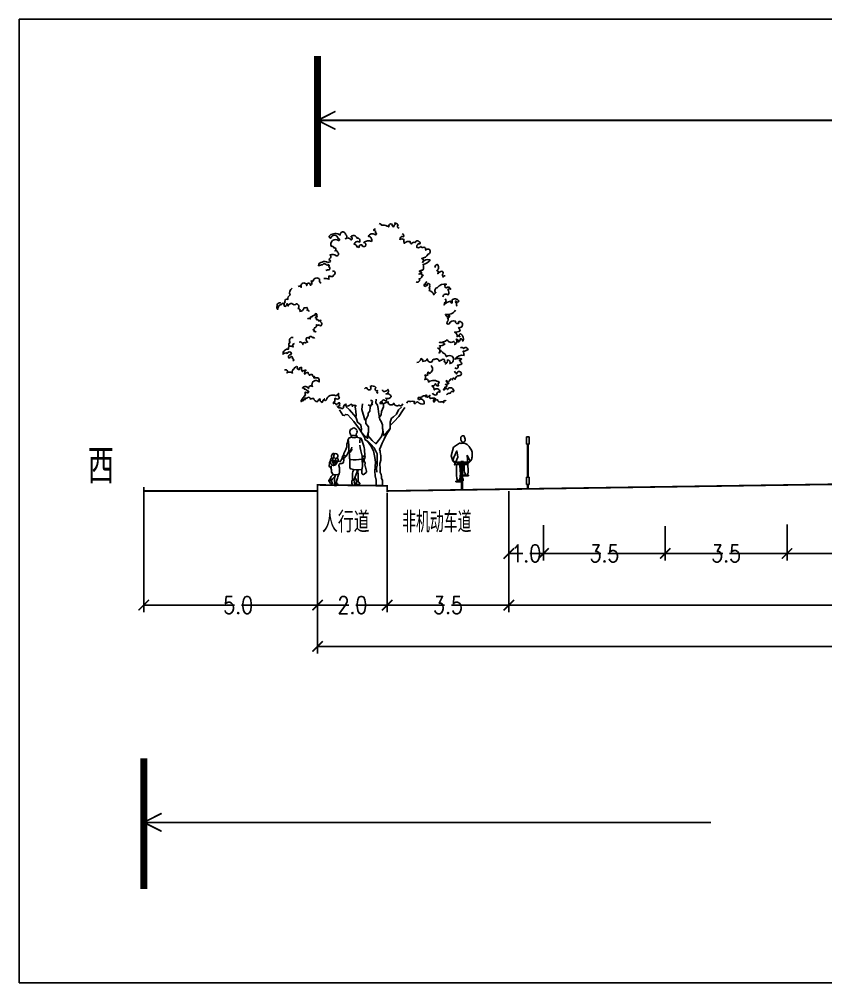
# Model space of a CAD drawing. Extents: x 10519 to 17598, y -625 to 2857.
# Drawn here: x 14781.38 to 14804.57, y -612.22 to -584.51 of the extents above; entities that cross this region are included whole.
import ezdxf

# ---------------------------------------------------------------- set-up
doc = ezdxf.new("R2010")
doc.units = 0
doc.header["$MEASUREMENT"] = 0
doc.linetypes.add('ACAD_ISO04W100', pattern=[30.5, 24, -3, 0.5, -3])
doc.linetypes.add('L94', pattern=[8, 5, -1.5, 0, -1.5])
doc.layers.get('0').update_dxf_attribs({"linetype": 'CONTINUOUS'})
doc.layers.get('DEFPOINTS').update_dxf_attribs({"linetype": 'CONTINUOUS'})
for name, color, linetype in [('DIM_COOR', 3, 'CONTINUOUS'), ('JZD', 1, 'CONTINUOUS'), ('ZDH', 1, 'CONTINUOUS')]:
    doc.layers.add(name, color=color, linetype=linetype)
doc.styles.get("Standard").update_dxf_attribs({"font": 'txt8.shx', "width": 0.8, "bigfont": 'hz.shx'})
doc.dimstyles.get("Standard").update_dxf_attribs({"dimtxt": 10, "dimasz": 3, "dimexe": 0.18, "dimexo": 0.0625, "dimgap": 2, "dimtad": 0, "dimdec": 1, "dimzin": 0, "dimdsep": 46, "dimtxsty": 'Standard', "dimblk": 'ARCHTICK', "dimcen": 0.09, "dimadec": 0, "dimazin": 0, "dimtfac": 1, "dimtdec": 1, "dimtofl": 0, "dimtmove": 0, "dimatfit": 3, "dimldrblk": 'ARCHTICK', "dimfxl": 1, "dimtolj": 1, "dimtzin": 0, "dimarcsym": 0})

# ---------------------------------------------------------------- blocks, each defined once
blk = doc.blocks.new('_ARCHTICK')
at = {"color": 0, "linetype": 'ByBlock', "const_width": 0.15}
blk.add_lwpolyline([(-0.5, -0.5), (0.5, 0.5)], dxfattribs=at)
blk = doc.blocks.new('*D42')
at = {"color": 3, "lineweight": -2}
for p, q in [((14789.961, -597.937), (14789.961, -602.75)), ((14829.961, -597.967), (14829.961, -602.75))]:
    blk.add_line(p, q, dxfattribs=at)
at = {"color": 0, "lineweight": -2}
for p, q in [((14789.961, -602.55), (14809.861, -602.55)), ((14829.961, -602.55), (14810.062, -602.55))]:
    blk.add_line(p, q, dxfattribs=at)
at = {"layer": 'DEFPOINTS', "color": 0}
for p in [(14789.961, -597.875), (14829.961, -597.905), (14829.961, -602.55)]:
    blk.add_point(p, dxfattribs=at)
at = {"color": 0, "lineweight": -2, "xscale": 0.3, "yscale": 0.3, "zscale": 0.3, "rotation": 180}
blk.add_blockref('_ARCHTICK', (14789.961, -602.55), dxfattribs=at)
at = {"color": 0, "lineweight": -2, "xscale": 0.3, "yscale": 0.3, "zscale": 0.3}
blk.add_blockref('_ARCHTICK', (14829.961, -602.55), dxfattribs=at)
at = {"color": 3, "insert": (14809.961, -602.55), "char_height": 0.5, "attachment_point": 5}
blk.add_mtext('\\A1;40.0', dxfattribs=at)
blk = doc.blocks.new('A$C52CC6DC2')
at = {"layer": 'ZDH', "color": 8}
for p, q in [((0.046, 0.833), (0.103, 0.776)), ((0.058, 0.845), (0.11, 0.793)), ((0.507, 0.793), (0.559, 0.845)), ((0.514, 0.776), (0.571, 0.833)), ((0.103, 0.776), (0.514, 0.776)), ((0.11, 0.793), (0.507, 0.793)), ((0.127, 0.728), (0.116, 0.547)), ((0.222, 0.479), (0.237, 0.57)), ((0.237, 0.57), (0.23, 0.729)), ((0.257, 0.812), (0.335, 0.812)), ((0.257, 0.812), (0.257, 0.778)), ((0.281, 0.776), (0.281, 0)), ((0.308, 0.776), (0.308, 0)), ((0.335, 0.812), (0.335, 0.778)), ((0.351, 0.547), (0.359, 0.729)), ((0.457, 0.729), (0.457, 0.449)), ((0.111, 0.418), (0.111, 0.401)), ((0.111, 0.418), (0.281, 0.418)), ((0.111, 0.401), (0.281, 0.401)), ((0.116, 0.547), (0.131, 0.419)), ((0.131, 0.419), (0.215, 0.419)), ((0.184, 0.472), (0.222, 0.479)), ((0.215, 0.419), (0.184, 0.472)), ((0.264, 0.322), (0.264, 0.253)), ((0.264, 0.322), (0.281, 0.322)), ((0.281, 0.552), (0.308, 0.552)), ((0.308, 0.322), (0.325, 0.322)), ((0.325, 0.322), (0.325, 0.253)), ((0.343, 0.464), (0.351, 0.547)), ((0.359, 0.298), (0.343, 0.464)), ((0.359, 0.252), (0.366, 0.298)), ((0.366, 0.298), (0.359, 0.298)), ((0.449, 0.298), (0.412, 0.298)), ((0.412, 0.298), (0.419, 0.252)), ((0.457, 0.449), (0.449, 0.298)), ((0.264, 0.253), (0.281, 0.253)), ((0.308, 0.253), (0.325, 0.253)), ((0.308, 0.25), (0.476, 0.25)), ((0.308, 0.233), (0.476, 0.233)), ((0.419, 0.252), (0.359, 0.252)), ((0.476, 0.25), (0.476, 0.233))]:
    blk.add_line(p, q, dxfattribs=at)
for points in [[(0.237, 1.55), (0.221, 1.516), (0.212, 1.485), (0.207, 1.458), (0.207, 1.435), (0.21, 1.416), (0.216, 1.399), (0.225, 1.387), (0.234, 1.377), (0.245, 1.37), (0.255, 1.367), (0.266, 1.366), (0.277, 1.368), (0.287, 1.372), (0.297, 1.38), (0.306, 1.389), (0.314, 1.401), (0.32, 1.416), (0.326, 1.432), (0.329, 1.449), (0.331, 1.466), (0.331, 1.483), (0.33, 1.499), (0.326, 1.514), (0.321, 1.526), (0.313, 1.535), (0.304, 1.542), (0.293, 1.547), (0.282, 1.55), (0.27, 1.551), (0.259, 1.552), (0.247, 1.551), (0.237, 1.55)], [(0.366, 1.341), (0.352, 1.338), (0.342, 1.336), (0.334, 1.335), (0.328, 1.335), (0.323, 1.335), (0.319, 1.336), (0.315, 1.337), (0.31, 1.339), (0.304, 1.34), (0.297, 1.34), (0.289, 1.341), (0.28, 1.341), (0.27, 1.34), (0.26, 1.34), (0.249, 1.339), (0.238, 1.338), (0.226, 1.336), (0.215, 1.334), (0.203, 1.33), (0.19, 1.325), (0.177, 1.319), (0.163, 1.31), (0.147, 1.298), (0.131, 1.284), (0.113, 1.266), (0.095, 1.246), (0.077, 1.223), (0.059, 1.197), (0.042, 1.169), (0.028, 1.14), (0.016, 1.109), (0.007, 1.077), (0.002, 1.045), (0, 1.012), (0.001, 0.98), (0.004, 0.949), (0.01, 0.92), (0.016, 0.893), (0.024, 0.871), (0.031, 0.852), (0.039, 0.838), (0.047, 0.831), (0.056, 0.831), (0.068, 0.84), (0.082, 0.859), (0.1, 0.89), (0.121, 0.934), (0.148, 0.993)], [(0.148, 0.993), (0.127, 0.728), (0.429, 0.728), (0.429, 0.728), (0.51, 0.714), (0.443, 0.874), (0.414, 0.937), (0.425, 1.003), (0.443, 1.12), (0.529, 0.929), (0.564, 0.836), (0.613, 0.98), (0.543, 1.221), (0.366, 1.341)]]:
    blk.add_lwpolyline(points, dxfattribs=at)
blk = doc.blocks.new('A$C3D9D2CCA')
at = {"layer": 'ZDH', "color": 8}
for p, q in [((0.178, 1.374), (0.249, 1.388)), ((0.303, 1.453), (0.274, 1.405)), ((0.433, 1.446), (0.445, 1.408)), ((0.495, 1.381), (0.463, 1.391)), ((0.144, 1.343), (0.079, 1.136)), ((0.048, 0.855), (0.063, 1.053)), ((0.048, 0.855), (0.127, 0.849)), ((0.589, 0.846), (0.508, 0.999)), ((0.589, 0.846), (0.664, 0.89)), ((0.043, 0.569), (0, 0.416)), ((0.482, 0.767), (0.483, 0.521)), ((0.645, 0.807), (0.679, 0.822)), ((0.653, 0.742), (0.669, 0.675)), ((0.665, 0.766), (0.698, 0.779)), ((0.74, 0.718), (0.713, 0.773)), ((0.717, 0.639), (0.744, 0.641)), ((0.832, 0.717), (0.774, 0.702)), ((0.842, 0.81), (0.828, 0.776)), ((0.84, 0.711), (0.84, 0.694)), ((0.952, 0.675), (0.911, 0.666)), ((0.97, 0.785), (0.973, 0.75)), ((0.985, 0.697), (0.981, 0.67)), ((1.008, 0.798), (1.032, 0.765)), ((0.069, 0.331), (0.011, 0.381)), ((0.097, 0.327), (0.117, 0.337)), ((0.105, 0.334), (0.105, 0.334)), ((0.24, 0.117), (0.247, 0.29)), ((0.254, 0.456), (0.247, 0.289)), ((0.254, 0.456), (0.362, 0.181)), ((0.917, 0.311), (0.829, 0.32)), ((0.9, 0.313), (0.916, 0.258)), ((0.964, 0.327), (1.006, 0.289)), ((0.97, 0.334), (1.003, 0.377)), ((1.013, 0.401), (1.015, 0.458)), ((1.033, 0.504), (1.068, 0.544)), ((0.229, 0.108), (0.197, 0.068)), ((0.21, 0.041), (0.288, 0.044)), ((0.302, 0.062), (0.294, 0.093)), ((0.361, 0.118), (0.33, 0.031)), ((0.338, 0.018), (0.4, 0.013)), ((0.927, 0.005), (0.891, 0)), ((0.913, 0.267), (0.984, 0.2)), ((1.01, 0.122), (0.983, 0.074)), ((0.993, 0.059), (1.027, 0.063)), ((1.038, 0.069), (1.083, 0.138)), ((1.062, 0.187), (1.083, 0.153))]:
    blk.add_line(p, q, dxfattribs=at)
for centre, radius, start, end in [((0.367, 1.616), 0.0499, 52.9569, 128.3057), ((0.242, 1.425), 0.0376, 281.6976, 328.137), ((0.364, 1.632), 0.251, 247.8604, 290.6347), ((0.337, 1.555), 0.0658, 153.0738, 219.5306), ((0.467, 1.489), 0.213, 128.3057, 153.0738), ((0.235, 1.471), 0.0659, 356.2085, 39.5307), ((0.327, 1.465), 0.0266, 176.2085, 285.0842), ((0.398, 1.202), 0.245, 81.4187, 105.0842), ((0.507, 1.802), 0.183, 232.9569, 250.274), ((0.439, 1.472), 0.0268, 261.4187, 357.6624), ((0.427, 1.58), 0.0534, 15.9323, 70.274), ((0.471, 1.417), 0.0272, 197.7733, 252.8886), ((0.563, 1.467), 0.0971, 157.2058, 177.6624), ((0.348, 1.557), 0.136, 337.2058, 15.9323), ((0.435, 1.025), 0.373, 162.5881, 175.607), ((-1.816, 1.421), 2.026, 343.6125, 352.9352), ((0.188, 1.329), 0.0459, 101.6976, 162.5881), ((-0.097, 1.259), 0.292, 355.1934, 22.7153), ((0.738, 1.177), 0.322, 191.1175, 222.9411), ((0.481, 1.337), 0.0459, 20.0659, 72.8887), ((5.777, 0.863), 5.27, 174.7837, 178.5248), ((-0.248, 1.07), 0.823, 4.9972, 20.0659), ((0.818, 1.164), 0.248, 184.9972, 208.921), ((0.115, 0.82), 0.0683, 150.2382, 198.307), ((0.042, 0.813), 0.0855, 347.0253, 25.1672), ((0.669, 1.156), 0.27, 201.907, 231.6276), ((1.443, 0.842), 0.948, 170.4991, 182.6478), ((-0.003, 0.71), 0.691, 15.091, 28.921), ((0.577, 0.832), 0.0395, 354.3062, 38.3045), ((0.723, 0.919), 0.0719, 206.8147, 235.6382), ((0.671, 0.842), 0.0216, 293.5301, 55.6382), ((0.863, 0.879), 0.0327, 138.3095, 189.0087), ((0.705, 0.853), 0.128, 354.0334, 9.0087), ((0.865, 0.837), 0.0338, 174.0334, 205.0445), ((0.893, 0.852), 0.0731, 78.6785, 138.3095), ((0.899, 0.88), 0.0445, 37.6552, 78.6785), ((0.958, 0.905), 0.024, 30.3086, 196.4214), ((0.773, 0.851), 0.169, 354.7791, 16.4214), ((0.991, 0.831), 0.0505, 174.7791, 260.1996), ((1.205, 1.05), 0.262, 210.3085, 219.5402), ((0.968, 0.854), 0.0452, 14.3476, 39.5403), ((0.904, 0.838), 0.111, 336.7204, 14.3476), ((-0.108, 0.611), 0.157, 344.2937, 12.553), ((0.084, 0.654), 0.0397, 359.0814, 192.553), ((0.079, 0.808), 0.0301, 198.307, 296.1542), ((-0.178, 0.739), 0.247, 348.3603, 9.785), ((0.061, 0.845), 0.0717, 296.1542, 339.1454), ((0.541, 0.719), 0.436, 170.0552, 184.2115), ((1.762, 0.627), 1.639, 174.8241, 184.6523), ((0.148, 0.789), 0.0228, 167.0253, 256.1827), ((0.32, 1.489), 0.744, 256.1827, 281.3221), ((0.459, 0.797), 0.0376, 281.3221, 2.6478), ((0.636, 0.826), 0.0204, 174.3062, 293.5301), ((0.714, 0.809), 0.0659, 180.6314, 221.5789), ((0.672, 0.747), 0.0201, 111.6622, 193.752), ((0.715, 0.686), 0.0469, 193.752, 273.086), ((0.589, 0.764), 0.118, 7.7348, 33.2421), ((0.703, 0.768), 0.0117, 26.2146, 111.6622), ((0.767, 0.731), 0.0292, 206.2146, 284.1313), ((0.747, 0.59), 0.0507, 347.5014, 93.0859), ((1.448, 0.435), 0.668, 167.5014, 188.3616), ((0.896, 0.747), 0.0743, 156.3852, 190.1226), ((0.854, 0.739), 0.0314, 190.1226, 333.1132), ((0.896, 0.851), 0.0677, 205.0445, 262.4446), ((0.898, 0.725), 0.0603, 193.4992, 281.7023), ((0.875, 0.694), 0.0356, 179.8734, 213.5591), ((2.07, 1.487), 1.47, 213.5591, 216.6244), ((0.948, 0.721), 0.102, 199.723, 240.7653), ((0.931, 0.885), 0.171, 252.6801, 287.8721), ((0.743, 0.795), 0.156, 333.1132, 355.8491), ((0.892, 0.822), 0.0382, 262.4446, 287.3513), ((-1.872, 0.876), 2.767, 356.7327, 357.3303), ((0.951, 0.655), 0.0747, 216.6244, 324.0758), ((0.92, 0.671), 0.0446, 240.7653, 272.1938), ((0.885, 0.844), 0.0613, 287.3513, 337.8377), ((0.919, 0.696), 0.07, 272.1938, 319.6102), ((0.941, 0.725), 0.052, 281.7023, 350.9388), ((0.944, 0.675), 0.037, 319.6102, 351.4078), ((1.051, 0.758), 0.0783, 185.6344, 202.4261), ((1.128, 0.73), 0.152, 177.1225, 184.023), ((0.995, 0.734), 0.0173, 202.4261, 286.3367), ((0.987, 0.802), 0.0214, 260.1996, 336.7204), ((0.977, 0.795), 0.0805, 286.3367, 316.0655), ((0.709, 0.831), 0.374, 324.0758, 338.854), ((1.377, 0.529), 0.357, 172.2316, 186.7588), ((0.995, 0.739), 0.0455, 17.8235, 36.0309), ((1.068, 0.733), 0.034, 169.5632, 234.9202), ((1.026, 0.748), 0.0132, 316.0655, 17.8235), ((1.029, 0.676), 0.0347, 359.4447, 54.9203), ((1.281, 0.674), 0.217, 179.4447, 200.8996), ((1.029, 0.578), 0.0518, 319.0693, 20.8996), ((0.033, 0.407), 0.034, 164.2936, 229.3908), ((0.086, 0.35), 0.0255, 229.3908, 294.8188), ((0.105, 0.364), 0.0297, 294.8188, 355.5087), ((0.156, 0.496), 0.0272, 184.6523, 257.6958), ((-1.103, 0.458), 1.241, 355.5087, 0.79), ((0.275, 1.044), 0.588, 257.6958, 287.9896), ((0.543, 0.277), 0.297, 177.5697, 177.6796), ((0.196, 0.337), 0.213, 357.6733, 36.2946), ((1.558, 0.282), 1.15, 177.6733, 186.598), ((0.445, 0.521), 0.038, 287.9896, 0.3368), ((0.809, 0.341), 0.0218, 188.3616, 279.7075), ((1.287, 0.383), 0.48, 187.6894, 203.5905), ((0.823, 0.258), 0.0624, 84.1875, 99.7075), ((0.923, 0.37), 0.0594, 264.1875, 322.2088), ((0.969, 0.403), 0.0435, 322.2088, 357.2523), ((0.962, 0.24), 0.0662, 4.3756, 48.6525), ((1.089, 0.455), 0.0742, 139.0693, 177.2523), ((0.21, 0.058), 0.0166, 140.8475, 271.5932), ((0.257, 0.084), 0.0373, 14.5444, 140.8475), ((0.288, 0.058), 0.0146, 271.5932, 14.5444), ((0.526, 0.098), 0.237, 151.97, 178.5205), ((0.122, 0.314), 0.22, 331.97, 343.9572), ((0.339, 0.028), 0.0101, 160.0149, 265.804), ((0.329, 0.13), 0.0342, 340.015, 356.9926), ((0.266, 0.144), 0.102, 359.9953, 21.428), ((0.395, 0.126), 0.0314, 5.64, 176.9926), ((0.401, 0.024), 0.0108, 265.804, 338.895), ((0.188, 0.106), 0.238, 338.895, 5.64), ((0.88, 0.038), 0.0478, 152.4032, 186.9725), ((0.843, 0.033), 0.0108, 186.9725, 261.547), ((0.849, 0.054), 0.0134, 56.5997, 152.4032), ((0.833, -0.03), 0.0534, 43.7606, 81.547), ((0.609, 0.087), 0.26, 357.2806, 23.5905), ((0.859, 0.075), 0.0101, 245.9551, 357.2806), ((0.901, 0.132), 0.0804, 236.5997, 284.4125), ((0.888, 0.022), 0.0225, 223.7606, 277.5837), ((0.655, 0.182), 0.272, 350.7907, 16.2175), ((1.221, 0.09), 0.302, 170.7907, 186.8771), ((0.922, 0.048), 0.00631, 13.414, 104.4124), ((0.925, 0.02), 0.0151, 277.5837, 31.2247), ((1.003, 0.067), 0.0772, 193.414, 211.2247), ((0.992, 0.069), 0.00973, 150.5168, 275.5572), ((0.921, 0.134), 0.0917, 358.0338, 46.7494), ((0.993, 0.131), 0.0195, 330.517, 358.0338), ((0.944, 0.236), 0.112, 307.2546, 340.256), ((0.884, 0.282), 0.199, 310.2469, 332.2133), ((1.026, 0.077), 0.0141, 275.5572, 326.8225), ((1.1, 0.25), 0.0727, 184.3756, 232.7106), ((1.043, 0.175), 0.0222, 32.4573, 52.7106), ((1.071, 0.146), 0.0143, 326.8225, 32.4573)]:
    blk.add_arc(centre, radius, start, end, dxfattribs=at)
blk = doc.blocks.new('*D43')
at = {"color": 3, "lineweight": -2}
for p, q in [((14789.961, -597.937), (14789.961, -601.561)), ((14791.961, -598.141), (14791.961, -601.561))]:
    blk.add_line(p, q, dxfattribs=at)
at = {"color": 0, "lineweight": -2}
for p, q in [((14789.961, -601.361), (14790.861, -601.361)), ((14791.961, -601.361), (14791.062, -601.361))]:
    blk.add_line(p, q, dxfattribs=at)
at = {"layer": 'DEFPOINTS', "color": 0}
for p in [(14789.961, -597.875), (14791.961, -598.079), (14789.961, -601.361)]:
    blk.add_point(p, dxfattribs=at)
at = {"color": 0, "lineweight": -2, "xscale": 0.3, "yscale": 0.3, "zscale": 0.3, "rotation": 180}
blk.add_blockref('_ARCHTICK', (14789.961, -601.361), dxfattribs=at)
at = {"color": 0, "lineweight": -2, "xscale": 0.3, "yscale": 0.3, "zscale": 0.3}
blk.add_blockref('_ARCHTICK', (14791.961, -601.361), dxfattribs=at)
at = {"color": 3, "insert": (14790.961, -601.361), "char_height": 0.5, "attachment_point": 5}
blk.add_mtext('\\A1;2.0', dxfattribs=at)
blk = doc.blocks.new('*D44')
at = {"color": 3, "lineweight": -2}
for p, q in [((14796.46, -599.065), (14796.46, -600.076)), ((14799.96, -599.095), (14799.96, -600.076))]:
    blk.add_line(p, q, dxfattribs=at)
at = {"color": 0, "lineweight": -2}
for p, q in [((14796.46, -599.876), (14798.11, -599.876)), ((14799.96, -599.876), (14798.311, -599.876))]:
    blk.add_line(p, q, dxfattribs=at)
at = {"layer": 'DEFPOINTS', "color": 0}
for p in [(14796.46, -599.003), (14799.96, -599.033), (14799.96, -599.876)]:
    blk.add_point(p, dxfattribs=at)
at = {"color": 0, "lineweight": -2, "xscale": 0.3, "yscale": 0.3, "zscale": 0.3, "rotation": 180}
blk.add_blockref('_ARCHTICK', (14796.46, -599.876), dxfattribs=at)
at = {"color": 0, "lineweight": -2, "xscale": 0.3, "yscale": 0.3, "zscale": 0.3}
blk.add_blockref('_ARCHTICK', (14799.96, -599.876), dxfattribs=at)
at = {"color": 3, "insert": (14798.21, -599.876), "char_height": 0.5, "attachment_point": 5}
blk.add_mtext('\\A1;3.5', dxfattribs=at)
blk = doc.blocks.new('*D45')
at = {"color": 3, "lineweight": -2}
for p, q in [((14795.461, -598.081), (14795.461, -601.561)), ((14791.961, -598.134), (14791.961, -601.561))]:
    blk.add_line(p, q, dxfattribs=at)
at = {"color": 0, "lineweight": -2}
for p, q in [((14791.961, -601.361), (14793.611, -601.361)), ((14795.461, -601.361), (14793.812, -601.361))]:
    blk.add_line(p, q, dxfattribs=at)
at = {"layer": 'DEFPOINTS', "color": 0}
for p in [(14791.961, -598.071), (14795.461, -598.019), (14791.961, -601.361)]:
    blk.add_point(p, dxfattribs=at)
at = {"color": 0, "lineweight": -2, "xscale": 0.3, "yscale": 0.3, "zscale": 0.3, "rotation": 180}
blk.add_blockref('_ARCHTICK', (14791.961, -601.361), dxfattribs=at)
at = {"color": 0, "lineweight": -2, "xscale": 0.3, "yscale": 0.3, "zscale": 0.3}
blk.add_blockref('_ARCHTICK', (14795.461, -601.361), dxfattribs=at)
at = {"color": 3, "insert": (14793.711, -601.361), "char_height": 0.5, "attachment_point": 5}
blk.add_mtext('\\A1;3.5', dxfattribs=at)
blk = doc.blocks.new('*D46')
at = {"color": 3, "lineweight": -2}
for p, q in [((14803.46, -599.042), (14803.46, -600.076)), ((14806.961, -599.065), (14806.961, -600.076))]:
    blk.add_line(p, q, dxfattribs=at)
at = {"color": 0, "lineweight": -2}
for p, q in [((14803.46, -599.876), (14805.11, -599.876)), ((14806.961, -599.876), (14805.311, -599.876))]:
    blk.add_line(p, q, dxfattribs=at)
at = {"layer": 'DEFPOINTS', "color": 0}
for p in [(14803.46, -598.979), (14806.961, -599.003), (14806.961, -599.876)]:
    blk.add_point(p, dxfattribs=at)
at = {"color": 0, "lineweight": -2, "xscale": 0.3, "yscale": 0.3, "zscale": 0.3, "rotation": 180}
blk.add_blockref('_ARCHTICK', (14803.46, -599.876), dxfattribs=at)
at = {"color": 0, "lineweight": -2, "xscale": 0.3, "yscale": 0.3, "zscale": 0.3}
blk.add_blockref('_ARCHTICK', (14806.961, -599.876), dxfattribs=at)
at = {"color": 3, "insert": (14805.211, -599.876), "char_height": 0.5, "attachment_point": 5}
blk.add_mtext('\\A1;3.5', dxfattribs=at)
blk = doc.blocks.new('*D47')
at = {"color": 3, "lineweight": -2}
for p, q in [((14799.96, -599.095), (14799.96, -600.076)), ((14803.46, -599.065), (14803.46, -600.076))]:
    blk.add_line(p, q, dxfattribs=at)
at = {"color": 0, "lineweight": -2}
for p, q in [((14799.96, -599.876), (14801.61, -599.876)), ((14803.46, -599.876), (14801.811, -599.876))]:
    blk.add_line(p, q, dxfattribs=at)
at = {"layer": 'DEFPOINTS', "color": 0}
for p in [(14799.96, -599.033), (14803.46, -599.003), (14803.46, -599.876)]:
    blk.add_point(p, dxfattribs=at)
at = {"color": 0, "lineweight": -2, "xscale": 0.3, "yscale": 0.3, "zscale": 0.3, "rotation": 180}
blk.add_blockref('_ARCHTICK', (14799.96, -599.876), dxfattribs=at)
at = {"color": 0, "lineweight": -2, "xscale": 0.3, "yscale": 0.3, "zscale": 0.3}
blk.add_blockref('_ARCHTICK', (14803.46, -599.876), dxfattribs=at)
at = {"color": 3, "insert": (14801.71, -599.876), "char_height": 0.5, "attachment_point": 5}
blk.add_mtext('\\A1;3.5', dxfattribs=at)
blk = doc.blocks.new('A$C146029A1')
at = {"layer": 'ZDH', "color": 94}
for points in [[(1.276, 3.766, 0.305001), (1.243, 3.741, 0.158319), (1.163, 3.728, 0.506463), (1.139, 3.718, 0.606264), (1.094, 3.758, -0.29326), (1.072, 3.719, -0.688173), (1.067, 3.737, -0.77864), (1.056, 3.773, 0.200322), (1.006, 3.746, -0.808942), (0.988, 3.7, 0.398466)], [(0.947, 3.62, 0.590957), (0.931, 3.577, -0.507427), (0.981, 3.538, 0.211792), (0.922, 3.538, -0.130874), (0.914, 3.481, 0.288211), (0.83, 3.506, -0.512432), (0.811, 3.474, 0.410785), (0.759, 3.493, 0.646238), (0.702, 3.504, 0.478077), (0.692, 3.476, -0.56821), (0.734, 3.421, -0.289507), (0.678, 3.436, -0.529716), (0.637, 3.427, 0.556037), (0.609, 3.381, 0.421693), (0.553, 3.391, 0.598314), (0.574, 3.327, 0.221406), (0.666, 3.263, 0.745187), (0.656, 3.208, 0.338336), (0.545, 3.242, 0.193645), (0.645, 3.179, 0.255819), (0.652, 3.095, -0.202164), (0.7, 3.079, 0.613529), (0.669, 3.045, -0.614808), (0.703, 3.038, 0.409088), (0.647, 3.016, -0.780635), (0.666, 3.005, 0.520337), (0.703, 2.973, 0.849531), (0.745, 2.929, 1.681155)], [(2.043, 3.089, 0.265402), (1.995, 3.099, -0.47234), (2.004, 3.147, -1.359918), (2.026, 3.165, -0.499355), (2.093, 3.174, -0.074873), (2.149, 3.16, 0.44511), (2.096, 3.209, 0.370657), (2.018, 3.205, -0.000002), (1.981, 3.217, -0.543015), (1.998, 3.242, 0.345298), (1.976, 3.272, -0.278322), (1.984, 3.318, 0.278865), (1.898, 3.302, -1.000141), (1.878, 3.355, -0.713289), (1.915, 3.372, -0.932806), (1.93, 3.419, -0.617803), (1.965, 3.436, 0.799083), (1.861, 3.521, -1.091803), (1.868, 3.552, -0.813247), (1.976, 3.555, 0.759216), (1.988, 3.595, 0.322729), (1.837, 3.601, 1.063796), (1.762, 3.61, 0.640254), (1.763, 3.547, 0.451434), (1.678, 3.529, -0.695789), (1.687, 3.576, 0.56977), (1.596, 3.558, 0.595413), (1.559, 3.5, -0.483393), (1.638, 3.469, 0.396), (1.596, 3.427, 0.333157), (1.566, 3.423, 0.596875), (1.527, 3.461, -2.485316), (1.5, 3.492, 0.329809), (1.389, 3.51, -0.512632), (1.431, 3.582, 0.48414), (1.34, 3.607, -1.380789), (1.331, 3.633, -0.790253), (1.353, 3.665, 0.91904), (1.328, 3.682, -1.201096)], [(0.475, 3.136, 0.339076), (0.444, 3.179, 0.555033), (0.449, 3.092, 0.56418), (0.435, 3.045, 0.166244), (0.376, 3.081, 0.631998), (0.373, 3.028, 0.373246), (0.361, 2.993, 0.199415), (0.33, 3.016, -2.128433)], [(2.073, 2.975, 0.129085), (2, 2.965, 0.153649), (1.997, 3.012, -0.172844), (1.943, 3.006, 0.24242), (1.919, 3.033, -0.867375), (1.949, 3.078, -4.014634)], [(0.585, 2.926, -0.527476), (0.61, 2.895, -1.371362), (0.611, 2.863, 0.599758), (0.589, 2.874, 1.751744), (0.554, 2.868, 0.521675), (0.562, 2.84, 0.482458), (0.558, 2.802, 0.272076), (0.493, 2.741, 0.162269), (0.462, 2.773, 0.672629), (0.438, 2.845, 0.295571), (0.31, 2.894, -0.846999), (0.313, 2.84, 0.605856), (0.25, 2.822, -0.299905), (0.288, 2.819, 0.265742), (0.283, 2.741, -0.563605), (0.362, 2.714, -0.951129)], [(2.441, 2.859, 0.543794), (2.397, 2.848, 1.209884), (2.318, 2.875, 1.322896), (2.267, 2.879, -0.541205), (2.256, 2.938, 0.299501), (2.228, 2.938, 0.612972), (2.134, 2.967, -0.400192), (2.112, 2.91, -0.601374)], [(2.528, 2.835, -0.406886), (2.557, 2.74, -0.345169), (2.59, 2.675, -0.789569), (2.629, 2.638, -0.420211), (2.636, 2.574, -0.31979), (2.6, 2.615, 0.414416), (2.59, 2.579, 0.259643), (2.532, 2.618, -0.477578), (2.464, 2.613, 0.528271), (2.442, 2.543, 0.679587), (2.418, 2.503, -0.357056), (2.36, 2.552, -0.118587), (2.317, 2.56, 0.331188), (2.314, 2.517, 0.493577), (2.285, 2.5, -1.282228)], [(0.328, 2.683, 0.640786), (0.337, 2.627, 0.207083), (0.344, 2.595, 0.150335), (0.253, 2.651, -0.368139), (0.229, 2.622, -0.258155), (0.235, 2.665, 0.453982), (0.13, 2.653, 0.695057), (0.177, 2.653, -0.34999), (0.16, 2.614, -0.347124), (0.155, 2.576, -0.402012)], [(0.735, 1.767, -0.325791), (0.675, 1.824, 0.515605), (0.652, 1.783, -0.279738), (0.585, 1.819, -0.62119), (0.513, 1.782, 0.719432), (0.479, 1.81, 0.571612), (0.414, 1.786, 0.272149), (0.377, 1.799, 1.434557), (0.343, 1.778, 0.677202), (0.324, 1.747, -0.375472), (0.294, 1.804, 0.653927), (0.262, 1.751, -0.641379), (0.229, 1.857, -0.304012), (0.311, 1.852, -0.282031), (0.361, 1.905, 0.008167), (0.39, 1.942, 0.250758), (0.416, 1.905, -0.538583), (0.435, 1.976, -1.316316), (0.41, 2.005, -0.141358), (0.333, 2.032, -0.252822), (0.411, 2.057, -0.20506), (0.3, 2.092, -0.448866), (0.202, 2.07, 0.486299), (0.192, 2.026, -0.437064), (0.168, 2.105, 0.440104), (0.138, 2.063, -0.29131), (0.109, 2.109, 0.436043), (0.075, 2.075, -0.389386), (0.104, 2.18, -0.815654), (0.115, 2.138, -0.477842), (0.156, 2.14, -0.344764), (0.194, 2.206, -0.188395), (0.113, 2.225, -0.090084), (0.136, 2.269, -1.137022), (0.121, 2.358, -0.908358), (0.13, 2.335, 0.754859), (0.181, 2.364, -0.405197), (0.272, 2.322, 0.740032), (0.302, 2.351, -0.459727), (0.296, 2.412, -0.533529), (0.266, 2.447, 0.742946), (0.324, 2.458, -0.289701), (0.18, 2.519, 0.523483)], [(2.693, 2.62, -0.701971), (2.743, 2.58, -0.424856), (2.736, 2.532, 0.079937), (2.727, 2.569, 0.274987), (2.681, 2.601, 0.992027), (2.648, 2.605, -0.885129)], [(2.183, 2.202, -0.433632), (2.213, 2.213, -0.721914), (2.231, 2.238, -0.566611), (2.211, 2.265, -0.564064), (2.181, 2.311, -0.261676), (2.139, 2.308, -0.779527), (2.105, 2.309, -0.474621), (2.116, 2.347, 0.450099), (2.114, 2.374, -0.38184), (2.146, 2.364, -0.608058), (2.18, 2.382, -0.581353), (2.197, 2.413, 0.260094), (2.165, 2.426, 0.446682), (2.17, 2.46, -0.271596), (2.193, 2.472, -0.530179), (2.195, 2.45, -0.33952), (2.242, 2.425, -0.841017), (2.265, 2.395, -0.362325), (2.306, 2.395, -2.759952)], [(2.43, 2.061, 0.526024), (2.375, 2.025, 0.746219), (2.337, 2.048, 0.54368), (2.304, 2.059, 0.369805), (2.325, 2.108, 0.798879), (2.283, 2.111, 1.039316), (2.239, 2.128, 0.382432), (2.208, 2.113, -4.396999)], [(2.516, 2.128, -0.706019), (2.558, 2.057, -0.583806), (2.567, 2.001, -0.331907), (2.58, 1.961, -0.481208), (2.66, 1.885, 0.381724), (2.599, 1.899, 0.30479), (2.573, 1.919, 0.317963), (2.539, 1.907, 0.260449), (2.552, 1.879, -0.625071), (2.578, 1.833, -0.069399), (2.537, 1.853, 0.490958), (2.526, 1.825, 0.923818), (2.52, 1.789, 7.656865)], [(0.109, 1.979, 0.359592), (0.067, 1.968, 0.612734), (0, 1.953, 0.135742), (0.071, 1.93, 0.05733), (0.056, 1.867, -0.357844), (0.185, 1.817, 0.191822), (0.093, 1.82, 0.17638), (0.123, 1.796, 0.170415), (0.09, 1.746, 0.14451), (0.153, 1.729, 0.453996), (0.146, 1.689, 0.35495), (0.19, 1.69, -6.203741)], [(2.567, 2.001, 0.136142), (2.514, 1.992, 0.536828), (2.494, 2.042, 1.052117)], [(0.528, 1.722, 0.533713), (0.558, 1.608, -0.565991), (0.576, 1.627, -0.323309), (0.576, 1.59, 0.288775), (0.619, 1.588, 0.309273), (0.622, 1.521, 0.683999), (0.568, 1.487, 0.326754), (0.412, 1.48, -0.538176), (0.422, 1.433, 0.493737), (0.466, 1.462, 0.357521), (0.52, 1.431, 0.290225), (0.485, 1.372, 0.806528), (0.406, 1.339, -0.720602), (0.448, 1.305, 0.432486), (0.51, 1.325)], [(2.157, 1.546, -0.126913), (2.215, 1.542, 0.155318), (2.207, 1.566, 0.414171), (2.242, 1.595, -0.293534), (2.28, 1.585, 0.100206), (2.3, 1.625, -0.348274), (2.345, 1.599, 0.377932), (2.328, 1.657, -0.184684), (2.38, 1.638, 0.202256), (2.394, 1.698, -0.594972), (2.421, 1.668, 0.694277), (2.452, 1.706, -0.476155), (2.499, 1.677, -0.426495), (2.525, 1.615, -0.354097), (2.604, 1.618, -1.03166), (2.637, 1.657, -3.1794)], [(0.196, 1.643, -0.128622), (0.162, 1.603, 1.785801), (0.111, 1.576, -0.475754), (0.185, 1.525, -1.117928), (0.221, 1.516, -0.905859), (0.263, 1.51, 0.612945), (0.312, 1.508, -0.379829), (0.274, 1.47, 0.183681), (0.327, 1.451, 0.915977), (0.312, 1.416, -0.141009), (0.336, 1.41, 0.83447), (0.354, 1.376, 0.662202), (0.295, 1.379, 0.878794), (0.207, 1.346, -0.560457), (0.256, 1.323, -0.371289), (0.307, 1.302, 5.742865)], [(1.604, 1.139, -0.496488), (1.664, 1.135, -0.486936), (1.686, 1.168, 0.397382), (1.756, 1.144, 0.249151), (1.753, 1.17, -0.412305), (1.791, 1.117, 0.625944), (1.835, 1.119, 0.520922), (1.877, 1.136, -0.072729), (1.845, 1.142, 0.195436), (1.845, 1.186, -0.339939), (1.891, 1.158, 0.489339), (1.901, 1.18, -0.379674), (1.935, 1.176, 0.506942), (1.913, 1.207, 0.227854), (1.908, 1.254, -0.475937), (1.85, 1.256, 0.149363), (1.861, 1.324, 0.06507), (1.899, 1.287, -0.485467), (2.037, 1.231, 1.185849), (2.064, 1.247, -0.120955), (2.099, 1.193, 0.383299), (2.128, 1.246, -0.190755), (2.162, 1.205, 0.33975), (2.218, 1.25, -0.172292), (2.265, 1.241, -0.681301), (2.31, 1.26, 0.374339), (2.337, 1.255, -0.354275), (2.339, 1.235, -0.882488), (2.362, 1.221, -0.294331), (2.392, 1.202, 0.603132), (2.38, 1.241, 0.649432), (2.359, 1.261, 0.487956), (2.339, 1.293, 0.087648), (2.34, 1.342, -0.128892), (2.297, 1.333, -0.965732), (2.31, 1.358, -0.294144), (2.352, 1.383, -0.546857), (2.381, 1.402, 0.527971), (2.292, 1.393, 0.686406), (2.236, 1.423, 0.972587), (2.141, 1.485, -0.287838), (2.157, 1.546, 3.370194)], [(1.488, 1.389, 0.315833), (1.453, 1.403, -1.573028), (1.405, 1.424, 0.333458), (1.324, 1.406, -0.969491), (1.297, 1.364, -0.754779), (1.293, 1.326, -0.158014)], [(0.879, 1.185, 0.591735), (0.838, 1.205, 0.132441), (0.769, 1.205, -0.4983), (0.763, 1.171, 0.156802), (0.722, 1.203, -0.342151), (0.629, 1.174, -0.454477), (0.687, 1.244, 1.167042), (0.715, 1.262, 0.180895), (0.67, 1.263, 0.563134), (0.604, 1.276, 1.162272), (0.597, 1.298, 0.237532), (0.593, 1.269, -0.273954), (0.548, 1.297, -0.36361), (0.542, 1.248, 0.256479), (0.466, 1.245, -0.738611), (0.488, 1.198, 0.448843), (0.438, 1.229, -0.46923), (0.39, 1.2, 0.308702), (0.35, 1.188, 0.678723), (0.316, 1.218, -0.027837)], [(1.23, 1.376, -0.545191), (1.201, 1.351, -0.167656), (1.151, 1.381, 0.565605), (1.18, 1.315, 0.41653), (1.104, 1.275, 0.355954), (1.182, 1.253, 1.49895), (1.201, 1.224, -0.802888), (1.235, 1.194, -1.146961), (1.258, 1.174, 0.385107), (1.219, 1.171, 0.093895), (1.149, 1.202, -0.846048), (1.069, 1.181, -0.484839), (0.991, 1.153, -0.663772), (0.939, 1.173, 0.972356)], [(1.434, 1.159, -0.565308), (1.375, 1.174, 1.043178), (1.376, 1.19, -0.723769), (1.401, 1.22, 3.22495)]]:
    blk.add_lwpolyline(points, format="xyb", dxfattribs=at)
for points in [[(1.117, 0.86), (1.062, 0.92), (0.993, 0.993), (0.944, 1.074), (0.908, 1.121)], [(1.847, 1.086), (1.801, 1.01), (1.777, 1.003), (1.762, 1.02), (1.73, 1.014), (1.64, 0.921), (1.558, 0.808), (1.512, 0.734), (1.484, 0.682), (1.484, 0.662), (1.443, 0.636), (1.397, 0.571), (1.36, 0.497), (1.342, 0.403), (1.332, 0.335), (1.342, 0.206), (1.335, 0.138), (1.319, 0.077), (1.319, 0.029), (1.321, 0), (1.228, 0), (1.231, 0.034), (1.231, 0.077), (1.24, 0.091), (1.246, 0.104), (1.246, 0.129), (1.251, 0.159), (1.262, 0.186), (1.262, 0.236), (1.267, 0.313), (1.263, 0.331), (1.255, 0.362), (1.253, 0.39), (1.253, 0.428), (1.26, 0.448), (1.263, 0.476), (1.263, 0.494), (1.271, 0.516), (1.253, 0.557), (1.233, 0.605), (1.206, 0.663), (1.183, 0.716), (1.138, 0.783), (1.125, 0.802), (1.117, 0.83), (1.117, 0.866), (1.117, 0.911), (1.098, 0.966), (1.072, 0.985), (1.03, 1.024), (0.998, 1.085), (0.956, 1.127)], [(1.216, 1.182), (1.215, 1.13), (1.243, 1.061), (1.248, 1.013), (1.281, 0.972)], [(1.444, 0.722), (1.377, 0.646), (1.324, 0.598), (1.285, 0.644), (1.245, 0.704), (1.226, 0.759), (1.231, 0.87), (1.251, 0.92), (1.27, 0.948), (1.279, 1), (1.285, 1.058), (1.293, 1.107), (1.299, 1.128), (1.303, 1.156), (1.324, 1.189), (1.321, 1.238)], [(1.457, 0.685), (1.431, 0.769), (1.429, 0.828), (1.429, 0.844), (1.467, 0.892), (1.469, 0.941), (1.434, 1.01), (1.434, 1.04), (1.413, 1.069), (1.408, 1.124), (1.381, 1.171)], [(1.759, 1.134), (1.703, 1.088), (1.614, 0.98), (1.604, 0.957), (1.59, 0.908), (1.543, 0.873), (1.536, 0.838), (1.531, 0.813), (1.536, 0.772), (1.477, 0.707), (1.457, 0.685)], [(1.519, 1.172), (1.525, 1.092), (1.482, 0.943), (1.468, 0.933)], [(1.613, 0.976), (1.607, 1.009), (1.613, 1.061), (1.616, 1.101), (1.629, 1.152)], [(1.231, 0.818), (1.209, 0.716), (1.181, 0.745), (1.121, 0.818)], [(1.444, 0.669), (1.431, 0.769)], [(1.443, 0.64), (1.397, 0.592), (1.35, 0.538), (1.308, 0.452), (1.306, 0.363), (1.306, 0.29), (1.316, 0.246), (1.313, 0.191)]]:
    blk.add_lwpolyline(points, dxfattribs=at)
blk.add_arc((1.772, 3.209), 0.156, 106.792, 106.792, dxfattribs=at)
blk = doc.blocks.new('*D49')
at = {"color": 3, "lineweight": -2}
for p, q in [((14795.461, -598.144), (14795.461, -601.564)), ((14824.461, -598.186), (14824.461, -601.564))]:
    blk.add_line(p, q, dxfattribs=at)
at = {"color": 0, "lineweight": -2}
for p, q in [((14795.461, -601.364), (14809.861, -601.364)), ((14824.461, -601.364), (14810.062, -601.364))]:
    blk.add_line(p, q, dxfattribs=at)
at = {"layer": 'DEFPOINTS', "color": 0}
for p in [(14795.461, -598.081), (14824.461, -598.124), (14824.461, -601.364)]:
    blk.add_point(p, dxfattribs=at)
at = {"color": 0, "lineweight": -2, "xscale": 0.3, "yscale": 0.3, "zscale": 0.3, "rotation": 180}
blk.add_blockref('_ARCHTICK', (14795.461, -601.364), dxfattribs=at)
at = {"color": 0, "lineweight": -2, "xscale": 0.3, "yscale": 0.3, "zscale": 0.3}
blk.add_blockref('_ARCHTICK', (14824.461, -601.364), dxfattribs=at)
at = {"color": 3, "insert": (14809.961, -601.364), "char_height": 0.5, "attachment_point": 5}
blk.add_mtext('\\A1;29.0', dxfattribs=at)
blk = doc.blocks.new('*D50')
at = {"color": 3, "lineweight": -2}
for p, q in [((14795.461, -599.474), (14795.461, -600.076)), ((14796.461, -599.474), (14796.461, -600.076))]:
    blk.add_line(p, q, dxfattribs=at)
at = {"color": 0, "lineweight": -2}
for p, q in [((14795.461, -599.876), (14795.861, -599.876)), ((14796.461, -599.876), (14796.062, -599.876))]:
    blk.add_line(p, q, dxfattribs=at)
at = {"layer": 'DEFPOINTS', "color": 0}
for p in [(14795.461, -599.411), (14796.461, -599.411), (14795.461, -599.876)]:
    blk.add_point(p, dxfattribs=at)
at = {"color": 0, "lineweight": -2, "xscale": 0.3, "yscale": 0.3, "zscale": 0.3, "rotation": 180}
blk.add_blockref('_ARCHTICK', (14795.461, -599.876), dxfattribs=at)
at = {"color": 0, "lineweight": -2, "xscale": 0.3, "yscale": 0.3, "zscale": 0.3}
blk.add_blockref('_ARCHTICK', (14796.461, -599.876), dxfattribs=at)
at = {"color": 3, "insert": (14795.961, -599.876), "char_height": 0.5, "attachment_point": 5}
blk.add_mtext('\\A1;1.0', dxfattribs=at)
blk = doc.blocks.new('*D59')
at = {"color": 3, "lineweight": -2}
for p, q in [((14784.961, -597.967), (14784.961, -601.561)), ((14789.961, -597.967), (14789.961, -601.561))]:
    blk.add_line(p, q, dxfattribs=at)
at = {"color": 0, "lineweight": -2}
for p, q in [((14784.961, -601.361), (14787.575, -601.361)), ((14789.961, -601.361), (14787.776, -601.361))]:
    blk.add_line(p, q, dxfattribs=at)
at = {"layer": 'DEFPOINTS', "color": 0}
for p in [(14784.961, -597.905), (14789.961, -597.905), (14784.961, -601.361)]:
    blk.add_point(p, dxfattribs=at)
at = {"color": 0, "lineweight": -2, "xscale": 0.3, "yscale": 0.3, "zscale": 0.3, "rotation": 180}
blk.add_blockref('_ARCHTICK', (14784.961, -601.361), dxfattribs=at)
at = {"color": 0, "lineweight": -2, "xscale": 0.3, "yscale": 0.3, "zscale": 0.3}
blk.add_blockref('_ARCHTICK', (14789.961, -601.361), dxfattribs=at)
at = {"color": 3, "insert": (14787.676, -601.361), "char_height": 0.5, "attachment_point": 5}
blk.add_mtext('\\A1;5.0', dxfattribs=at)

msp = doc.modelspace()

# ---------------------------------------------------------------- linework, layer by layer
at = {"color": 3, "linetype": 'ACAD_ISO04W100'}
for p, q in [((14795.998, -597.685), (14795.998, -596.729)), ((14796.018, -597.685), (14796.018, -596.729)), ((14796, -598.02), (14796, -597.894)), ((14796.02, -598.02), (14796.02, -597.894))]:
    msp.add_line(p, q, dxfattribs=at)
for points in [[(14795.971, -596.52), (14796.046, -596.52), (14796.046, -596.729), (14795.971, -596.729)], [(14795.972, -597.685), (14796.047, -597.685), (14796.047, -597.894), (14795.972, -597.894)]]:
    msp.add_lwpolyline(points, close=True, dxfattribs=at)
at = {"color": 1, "const_width": 0.05}
msp.add_lwpolyline([(14784.961, -598.079), (14789.961, -598.079), (14789.961, -597.905), (14791.961, -597.929), (14791.961, -598.079), (14797.961, -597.989), (14807.461, -597.846), (14807.461, -597.646), (14812.461, -597.646), (14812.461, -597.846), (14821.961, -597.989), (14827.961, -598.079), (14827.961, -597.929), (14829.961, -597.905), (14829.961, -598.079), (14834.961, -598.079)], dxfattribs=at)
at = {"color": 1}
msp.add_lwpolyline([(14791.961, -597.929), (14789.961, -597.905)], dxfattribs=at)
at = {"layer": 'DIM_COOR', "linetype": 'ByBlock'}
msp.add_lwpolyline([(14781.381, -584.509), (14837.804, -584.509), (14837.804, -612.225), (14781.381, -612.225)], close=True, dxfattribs=at)
at = {"layer": 'DIM_COOR', "linetype": 'ByBlock', "const_width": 0.05}
for points in [[(14790.475, -587.158), (14789.961, -587.417), (14790.475, -587.676)], [(14789.961, -587.417), (14806.279, -587.417)], [(14785.475, -607.353), (14784.961, -607.612), (14785.475, -607.871)], [(14784.961, -607.612), (14801.279, -607.612)]]:
    msp.add_lwpolyline(points, dxfattribs=at)
at = {"layer": 'JZD', "color": 10, "linetype": 'L94', "ltscale": 0.2, "const_width": 0.2, "flags": 128}
for points in [[(14789.961, -589.335), (14789.961, -585.57)], [(14784.961, -609.53), (14784.961, -605.765)]]:
    msp.add_lwpolyline(points, dxfattribs=at)

# ---------------------------------------------------------------- block references
at = {"xscale": -2, "yscale": 2}
msp.add_blockref('A$C146029A1', (14794.286, -597.918), dxfattribs=at)
at = {"color": 3, "linetype": 'ACAD_ISO04W100', "xscale": -1}
for name, p in [('A$C3D9D2CCA', (14791.371, -597.929)), ('A$C52CC6DC2', (14794.41, -598.044))]:
    msp.add_blockref(name, p, dxfattribs=at)

# ---------------------------------------------------------------- texts
at = {"color": 0}
for s, height, width, p in [('西', 1, 0.8, (14783.347, -597.864)), ('人行道', 0.6, 0.8, (14790.087, -599.273)), ('非机动车道', 0.6, 0.7, (14792.391, -599.273))]:
    msp.add_text(s, height=height, dxfattribs=dict(at, width=width)).set_placement(p)

# ---------------------------------------------------------------- dimensions: what is measured, and where the dimension line sits
at = {"color": 3}
for base, p1, p2, override, picture, middle, dimtype in [((14784.961, -601.361), (14789.961, -597.905), (14784.961, -597.905), {"dimtxt": 0.5, "dimasz": 0.3, "dimexe": 0.2, "dimgap": 0.1, "dimclre": 3, "dimclrt": 3}, '*D59', (14787.676, -601.361), 161), ((14789.961, -601.361), (14791.961, -598.079), (14789.961, -597.875), {"dimtxt": 0.5, "dimasz": 0.3, "dimexe": 0.2, "dimgap": 0.1, "dimtoh": 0, "dimclre": 3, "dimclrt": 3}, '*D43', (14790.961, -601.361), 160), ((14795.461, -599.876), (14796.461, -599.411), (14795.461, -599.411), {"dimtxt": 0.5, "dimasz": 0.3, "dimexe": 0.2, "dimgap": 0.1, "dimtoh": 0, "dimclre": 3, "dimclrt": 3}, '*D50', (14795.961, -599.876), 161)]:
    dim = msp.add_linear_dim(base=base, p1=p1, p2=p2, angle=180, dimstyle='Standard', override=override, dxfattribs=at)
    dim.commit()
    dim.dimension.update_dxf_attribs({"geometry": picture, "text_midpoint": middle, "dimtype": dimtype})
for base, p1, p2, picture, middle in [((14829.961, -602.55), (14789.961, -597.875), (14829.961, -597.905), '*D42', (14809.961, -602.55)), ((14824.461, -601.364), (14795.461, -598.081), (14824.461, -598.124), '*D49', (14809.961, -601.364)), ((14799.96, -599.876), (14796.46, -599.003), (14799.96, -599.033), '*D44', (14798.21, -599.876)), ((14803.46, -599.876), (14799.96, -599.033), (14803.46, -599.003), '*D47', (14801.71, -599.876)), ((14806.961, -599.876), (14803.46, -598.979), (14806.961, -599.003), '*D46', (14805.211, -599.876))]:
    dim = msp.add_linear_dim(base=base, p1=p1, p2=p2, dimstyle='Standard', override={"dimtxt": 0.5, "dimasz": 0.3, "dimexe": 0.2, "dimgap": 0.1, "dimtoh": 0, "dimclre": 3, "dimclrt": 3}, dxfattribs=at)
    dim.commit()
    dim.dimension.update_dxf_attribs({"geometry": picture, "text_midpoint": middle})
dim = msp.add_linear_dim(base=(14791.961, -601.361), p1=(14795.461, -598.019), p2=(14791.961, -598.071), angle=180, dimstyle='Standard', override={"dimtxt": 0.5, "dimasz": 0.3, "dimexe": 0.2, "dimgap": 0.1, "dimtoh": 0, "dimclre": 3, "dimclrt": 3}, dxfattribs=at)
dim.commit()
dim.dimension.update_dxf_attribs({"geometry": '*D45', "text_midpoint": (14793.711, -601.361)})

doc.saveas('drawing.dxf')
